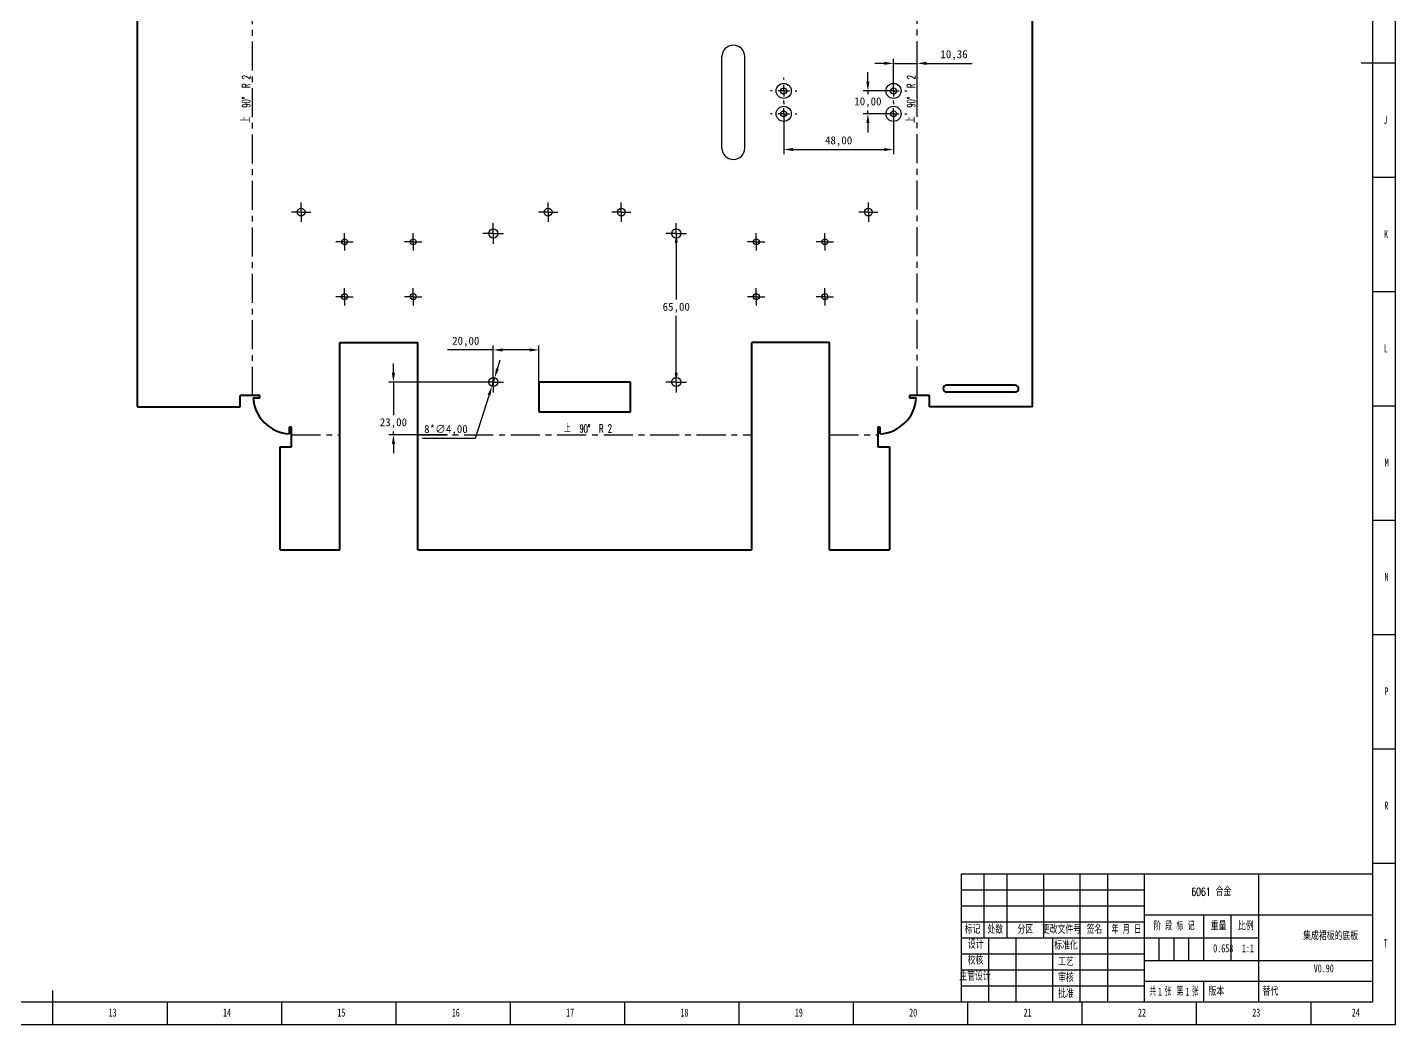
# Model space of a CAD drawing. Header units: millimetres. Extents: x 0 to 1189, y 0 to 841.
# Drawn here: x 591 to 1189, y 0 to 436 of the extents above; entities that cross this region are included whole.
import ezdxf

# ---------------------------------------------------------------- set-up
doc = ezdxf.new("R2010")
doc.units = ezdxf.units.MM
doc.header["$PDSIZE"] = -1
doc.linetypes.add('CENTERX2', pattern=[20.32, 12.7, -2.54, 2.54, -2.54])
for name, color, linetype in [('10', 7, 'Continuous'), ('5', 7, 'Continuous'), ('9', 7, 'Continuous'), ('SLD-0', 7, 'Continuous')]:
    doc.layers.add(name, color=color, linetype=linetype)
doc.styles.add('SLDTEXTSTYLE0', font='TXT', dxfattribs={"width": 0.7, "bigfont": 'bigfont'})
doc.styles.add('SLDTEXTSTYLE1', font='TXT', dxfattribs={"width": 0.6, "bigfont": 'bigfont'})
doc.styles.add('SLDTEXTSTYLE2', font='TXT', dxfattribs={"width": 0.614286, "bigfont": 'bigfont'})
doc.styles.add('SLDTEXTSTYLE3', font='TXT', dxfattribs={"width": 0.62, "bigfont": 'bigfont'})
doc.styles.add('SLDTEXTSTYLE5', font='TXT', dxfattribs={"width": 0.7})
doc.styles.add('SLDTEXTSTYLE6', font='TXT', dxfattribs={"width": 0.609091, "bigfont": 'bigfont'})
doc.dimstyles.new('ISO-25', dxfattribs={"dimtxt": 2.5, "dimasz": 2.5, "dimexe": 1.25, "dimexo": 0.625, "dimtad": 1, "dimtxsty": 'Standard', "dimcen": 2.5, "dimadec": 0, "dimazin": 0, "dimtfac": 1, "dimtmove": 0, "dimatfit": 3, "dimfxl": 1, "dimarcsym": 0})

# ---------------------------------------------------------------- blocks, each defined once
blk = doc.blocks.new('SW_CENTERMARKSYMBOL_45')
at = {"layer": '10', "color": 0}
for p, q in [((-2.5, 0), (-4.2, 0)), ((0, 0), (-2.5, 0)), ((0, 2.5), (0, 4.2)), ((0, 0), (0, 2.5)), ((0, 0), (0, -2.5)), ((0, 0), (2.5, 0)), ((2.5, 0), (4.2, 0)), ((0, -2.5), (0, -4.2))]:
    blk.add_line(p, q, dxfattribs=at)
blk = doc.blocks.new('SW_CENTERMARKSYMBOL_49')
at = {"layer": '10', "color": 0}
for p, q in [((-2.5, 0), (-4.2, 0)), ((0, 0), (-2.5, 0)), ((0, 2.5), (0, 4.2)), ((0, 0), (0, 2.5)), ((0, 0), (0, -2.5)), ((0, 0), (2.5, 0)), ((2.5, 0), (4.2, 0)), ((0, -2.5), (0, -4.2))]:
    blk.add_line(p, q, dxfattribs=at)
blk = doc.blocks.new('SW_CENTERMARKSYMBOL_50')
at = {"layer": '10', "color": 0}
for p, q in [((-2.5, 0), (-4.2, 0)), ((0, 0), (-2.5, 0)), ((0, 2.5), (0, 4.2)), ((0, 0), (0, 2.5)), ((0, 0), (0, -2.5)), ((0, 0), (2.5, 0)), ((2.5, 0), (4.2, 0)), ((0, -2.5), (0, -4.2))]:
    blk.add_line(p, q, dxfattribs=at)
blk = doc.blocks.new('SW_CENTERMARKSYMBOL_51')
at = {"layer": '10', "color": 0}
for p, q in [((-2.5, 0), (-4.2, 0)), ((0, 0), (-2.5, 0)), ((0, 2.5), (0, 4.2)), ((0, 0), (0, 2.5)), ((0, 0), (0, -2.5)), ((0, 0), (2.5, 0)), ((2.5, 0), (4.2, 0)), ((0, -2.5), (0, -4.2))]:
    blk.add_line(p, q, dxfattribs=at)
blk = doc.blocks.new('SW_CENTERMARKSYMBOL_52')
at = {"layer": '10', "color": 0}
for p, q in [((-5, 0), (-5.8, 0)), ((0, 0), (-2.5, 0)), ((0, 5), (0, 5.8)), ((0, 0), (0, 2.5)), ((0, 0), (0, -2.5)), ((0, 0), (2.5, 0)), ((5, 0), (5.8, 0)), ((0, -5), (0, -5.8))]:
    blk.add_line(p, q, dxfattribs=at)
blk = doc.blocks.new('SW_CENTERMARKSYMBOL_53')
at = {"layer": '10', "color": 0}
for p, q in [((-5, 0), (-5.8, 0)), ((0, 0), (-2.5, 0)), ((0, 5), (0, 5.8)), ((0, 0), (0, 2.5)), ((0, 0), (0, -2.5)), ((0, 0), (2.5, 0)), ((5, 0), (5.8, 0)), ((0, -5), (0, -5.8))]:
    blk.add_line(p, q, dxfattribs=at)
blk = doc.blocks.new('SW_CENTERMARKSYMBOL_54')
at = {"layer": '10', "color": 0}
for p, q in [((-5, 0), (-5.8, 0)), ((0, 0), (-2.5, 0)), ((0, 5), (0, 5.8)), ((0, 0), (0, 2.5)), ((0, 0), (0, -2.5)), ((0, 0), (2.5, 0)), ((5, 0), (5.8, 0)), ((0, -5), (0, -5.8))]:
    blk.add_line(p, q, dxfattribs=at)
blk = doc.blocks.new('SW_CENTERMARKSYMBOL_55')
at = {"layer": '10', "color": 0}
for p, q in [((-5, 0), (-5.8, 0)), ((0, 0), (-2.5, 0)), ((0, 5), (0, 5.8)), ((0, 0), (0, 2.5)), ((0, 0), (0, -2.5)), ((0, 0), (2.5, 0)), ((5, 0), (5.8, 0)), ((0, -5), (0, -5.8))]:
    blk.add_line(p, q, dxfattribs=at)
blk = doc.blocks.new('SW_CENTERMARKSYMBOL_61')
at = {"layer": '10', "color": 0}
for p, q in [((-2.5, 0), (-4.5, 0)), ((0, 0), (-2.5, 0)), ((0, 2.5), (0, 4.5)), ((0, 0), (0, 2.5)), ((0, 0), (0, -2.5)), ((0, 0), (2.5, 0)), ((2.5, 0), (4.5, 0)), ((0, -2.5), (0, -4.5))]:
    blk.add_line(p, q, dxfattribs=at)
blk = doc.blocks.new('SW_CENTERMARKSYMBOL_62')
at = {"layer": '10', "color": 0}
for p, q in [((-2.5, 0), (-4.5, 0)), ((0, 0), (-2.5, 0)), ((0, 2.5), (0, 4.5)), ((0, 0), (0, 2.5)), ((0, 0), (0, -2.5)), ((0, 0), (2.5, 0)), ((2.5, 0), (4.5, 0)), ((0, -2.5), (0, -4.5))]:
    blk.add_line(p, q, dxfattribs=at)
blk = doc.blocks.new('SW_CENTERMARKSYMBOL_63')
at = {"layer": '10', "color": 0}
for p, q in [((-2.5, 0), (-4.5, 0)), ((0, 0), (-2.5, 0)), ((0, 2.5), (0, 4.5)), ((0, 0), (0, 2.5)), ((0, 0), (0, -2.5)), ((0, 0), (2.5, 0)), ((2.5, 0), (4.5, 0)), ((0, -2.5), (0, -4.5))]:
    blk.add_line(p, q, dxfattribs=at)
blk = doc.blocks.new('SW_CENTERMARKSYMBOL_67')
at = {"layer": '10', "color": 0}
for p, q in [((-2.5, 0), (-4.5, 0)), ((0, 0), (-2.5, 0)), ((0, 2.5), (0, 4.5)), ((0, 0), (0, 2.5)), ((0, 0), (0, -2.5)), ((0, 0), (2.5, 0)), ((2.5, 0), (4.5, 0)), ((0, -2.5), (0, -4.5))]:
    blk.add_line(p, q, dxfattribs=at)
blk = doc.blocks.new('SW_CENTERMARKSYMBOL_72')
at = {"layer": '10', "color": 0}
for p, q in [((-2.5, 0), (-3.8, 0)), ((0, 0), (-2.5, 0)), ((0, 2.5), (0, 3.8)), ((0, 0), (0, 2.5)), ((0, 0), (0, -2.5)), ((0, 0), (2.5, 0)), ((2.5, 0), (3.8, 0)), ((0, -2.5), (0, -3.8))]:
    blk.add_line(p, q, dxfattribs=at)
blk = doc.blocks.new('SW_CENTERMARKSYMBOL_73')
at = {"layer": '10', "color": 0}
for p, q in [((-2.5, 0), (-3.8, 0)), ((0, 0), (-2.5, 0)), ((0, 2.5), (0, 3.8)), ((0, 0), (0, 2.5)), ((0, 0), (0, -2.5)), ((0, 0), (2.5, 0)), ((2.5, 0), (3.8, 0)), ((0, -2.5), (0, -3.8))]:
    blk.add_line(p, q, dxfattribs=at)
blk = doc.blocks.new('SW_CENTERMARKSYMBOL_74')
at = {"layer": '10', "color": 0}
for p, q in [((-2.5, 0), (-3.8, 0)), ((0, 0), (-2.5, 0)), ((0, 2.5), (0, 3.8)), ((0, 0), (0, 2.5)), ((0, 0), (0, -2.5)), ((0, 0), (2.5, 0)), ((2.5, 0), (3.8, 0)), ((0, -2.5), (0, -3.8))]:
    blk.add_line(p, q, dxfattribs=at)
blk = doc.blocks.new('SW_CENTERMARKSYMBOL_75')
at = {"layer": '10', "color": 0}
for p, q in [((-2.5, 0), (-3.8, 0)), ((0, 0), (-2.5, 0)), ((0, 2.5), (0, 3.8)), ((0, 0), (0, 2.5)), ((0, 0), (0, -2.5)), ((0, 0), (2.5, 0)), ((2.5, 0), (3.8, 0)), ((0, -2.5), (0, -3.8))]:
    blk.add_line(p, q, dxfattribs=at)
blk = doc.blocks.new('SW_CENTERMARKSYMBOL_76')
at = {"layer": '10', "color": 0}
for p, q in [((-2.5, 0), (-3.8, 0)), ((0, 0), (-2.5, 0)), ((0, 2.5), (0, 3.8)), ((0, 0), (0, 2.5)), ((0, 0), (0, -2.5)), ((0, 0), (2.5, 0)), ((2.5, 0), (3.8, 0)), ((0, -2.5), (0, -3.8))]:
    blk.add_line(p, q, dxfattribs=at)
blk = doc.blocks.new('SW_CENTERMARKSYMBOL_77')
at = {"layer": '10', "color": 0}
for p, q in [((-2.5, 0), (-3.8, 0)), ((0, 0), (-2.5, 0)), ((0, 2.5), (0, 3.8)), ((0, 0), (0, 2.5)), ((0, 0), (0, -2.5)), ((0, 0), (2.5, 0)), ((2.5, 0), (3.8, 0)), ((0, -2.5), (0, -3.8))]:
    blk.add_line(p, q, dxfattribs=at)
blk = doc.blocks.new('SW_CENTERMARKSYMBOL_78')
at = {"layer": '10', "color": 0}
for p, q in [((-2.5, 0), (-3.8, 0)), ((0, 0), (-2.5, 0)), ((0, 2.5), (0, 3.8)), ((0, 0), (0, 2.5)), ((0, 0), (0, -2.5)), ((0, 0), (2.5, 0)), ((2.5, 0), (3.8, 0)), ((0, -2.5), (0, -3.8))]:
    blk.add_line(p, q, dxfattribs=at)
blk = doc.blocks.new('SW_CENTERMARKSYMBOL_79')
at = {"layer": '10', "color": 0}
for p, q in [((-2.5, 0), (-3.8, 0)), ((0, 0), (-2.5, 0)), ((0, 2.5), (0, 3.8)), ((0, 0), (0, 2.5)), ((0, 0), (0, -2.5)), ((0, 0), (2.5, 0)), ((2.5, 0), (3.8, 0)), ((0, -2.5), (0, -3.8))]:
    blk.add_line(p, q, dxfattribs=at)
blk = doc.blocks.new('SW_CENTERMARKSYMBOL_89')
at = {"layer": '10', "color": 0}
for p, q in [((-2.5, 0), (-4.2, 0)), ((0, 0), (-2.5, 0)), ((0, 2.5), (0, 4.2)), ((0, 0), (0, 2.5)), ((0, 0), (0, -2.5)), ((0, 0), (2.5, 0)), ((2.5, 0), (4.2, 0)), ((0, -2.5), (0, -4.2))]:
    blk.add_line(p, q, dxfattribs=at)
blk = doc.blocks.new('SW_CENTERMARKSYMBOL_93')
at = {"layer": '10', "color": 0}
for p, q in [((-2.5, 0), (-4.2, 0)), ((0, 0), (-2.5, 0)), ((0, 2.5), (0, 4.2)), ((0, 0), (0, 2.5)), ((0, 0), (0, -2.5)), ((0, 0), (2.5, 0)), ((2.5, 0), (4.2, 0)), ((0, -2.5), (0, -4.2))]:
    blk.add_line(p, q, dxfattribs=at)
blk = doc.blocks.new('SW_CENTERMARKSYMBOL_94')
at = {"layer": '10', "color": 0}
for p, q in [((-2.5, 0), (-4.2, 0)), ((0, 0), (-2.5, 0)), ((0, 2.5), (0, 4.2)), ((0, 0), (0, 2.5)), ((0, 0), (0, -2.5)), ((0, 0), (2.5, 0)), ((2.5, 0), (4.2, 0)), ((0, -2.5), (0, -4.2))]:
    blk.add_line(p, q, dxfattribs=at)
blk = doc.blocks.new('SW_CENTERMARKSYMBOL_95')
at = {"layer": '10', "color": 0}
for p, q in [((-2.5, 0), (-4.2, 0)), ((0, 0), (-2.5, 0)), ((0, 2.5), (0, 4.2)), ((0, 0), (0, 2.5)), ((0, 0), (0, -2.5)), ((0, 0), (2.5, 0)), ((2.5, 0), (4.2, 0)), ((0, -2.5), (0, -4.2))]:
    blk.add_line(p, q, dxfattribs=at)
blk = doc.blocks.new('SW_CENTERMARKSYMBOL_96')
at = {"layer": '10', "color": 0}
for p, q in [((-5, 0), (-5.8, 0)), ((0, 0), (-2.5, 0)), ((0, 5), (0, 5.8)), ((0, 0), (0, 2.5)), ((0, 0), (0, -2.5)), ((0, 0), (2.5, 0)), ((5, 0), (5.8, 0)), ((0, -5), (0, -5.8))]:
    blk.add_line(p, q, dxfattribs=at)
blk = doc.blocks.new('SW_CENTERMARKSYMBOL_97')
at = {"layer": '10', "color": 0}
for p, q in [((-5, 0), (-5.8, 0)), ((0, 0), (-2.5, 0)), ((0, 5), (0, 5.8)), ((0, 0), (0, 2.5)), ((0, 0), (0, -2.5)), ((0, 0), (2.5, 0)), ((5, 0), (5.8, 0)), ((0, -5), (0, -5.8))]:
    blk.add_line(p, q, dxfattribs=at)
blk = doc.blocks.new('SW_CENTERMARKSYMBOL_98')
at = {"layer": '10', "color": 0}
for p, q in [((-5, 0), (-5.8, 0)), ((0, 0), (-2.5, 0)), ((0, 5), (0, 5.8)), ((0, 0), (0, 2.5)), ((0, 0), (0, -2.5)), ((0, 0), (2.5, 0)), ((5, 0), (5.8, 0)), ((0, -5), (0, -5.8))]:
    blk.add_line(p, q, dxfattribs=at)
blk = doc.blocks.new('SW_CENTERMARKSYMBOL_99')
at = {"layer": '10', "color": 0}
for p, q in [((-5, 0), (-5.8, 0)), ((0, 0), (-2.5, 0)), ((0, 5), (0, 5.8)), ((0, 0), (0, 2.5)), ((0, 0), (0, -2.5)), ((0, 0), (2.5, 0)), ((5, 0), (5.8, 0)), ((0, -5), (0, -5.8))]:
    blk.add_line(p, q, dxfattribs=at)
blk = doc.blocks.new('SW_CENTERMARKSYMBOL_105')
at = {"layer": '10', "color": 0}
for p, q in [((-2.5, 0), (-4.5, 0)), ((0, 0), (-2.5, 0)), ((0, 2.5), (0, 4.5)), ((0, 0), (0, 2.5)), ((0, 0), (0, -2.5)), ((0, 0), (2.5, 0)), ((2.5, 0), (4.5, 0)), ((0, -2.5), (0, -4.5))]:
    blk.add_line(p, q, dxfattribs=at)
blk = doc.blocks.new('SW_CENTERMARKSYMBOL_106')
at = {"layer": '10', "color": 0}
for p, q in [((-2.5, 0), (-4.5, 0)), ((0, 0), (-2.5, 0)), ((0, 2.5), (0, 4.5)), ((0, 0), (0, 2.5)), ((0, 0), (0, -2.5)), ((0, 0), (2.5, 0)), ((2.5, 0), (4.5, 0)), ((0, -2.5), (0, -4.5))]:
    blk.add_line(p, q, dxfattribs=at)
blk = doc.blocks.new('SW_CENTERMARKSYMBOL_107')
at = {"layer": '10', "color": 0}
for p, q in [((-2.5, 0), (-4.5, 0)), ((0, 0), (-2.5, 0)), ((0, 2.5), (0, 4.5)), ((0, 0), (0, 2.5)), ((0, 0), (0, -2.5)), ((0, 0), (2.5, 0)), ((2.5, 0), (4.5, 0)), ((0, -2.5), (0, -4.5))]:
    blk.add_line(p, q, dxfattribs=at)
blk = doc.blocks.new('SW_CENTERMARKSYMBOL_111')
at = {"layer": '10', "color": 0}
for p, q in [((-2.5, 0), (-4.5, 0)), ((0, 0), (-2.5, 0)), ((0, 2.5), (0, 4.5)), ((0, 0), (0, 2.5)), ((0, 0), (0, -2.5)), ((0, 0), (2.5, 0)), ((2.5, 0), (4.5, 0)), ((0, -2.5), (0, -4.5))]:
    blk.add_line(p, q, dxfattribs=at)
blk = doc.blocks.new('SW_CENTERMARKSYMBOL_116')
at = {"layer": '10', "color": 0}
for p, q in [((-2.5, 0), (-3.8, 0)), ((0, 0), (-2.5, 0)), ((0, 2.5), (0, 3.8)), ((0, 0), (0, 2.5)), ((0, 0), (0, -2.5)), ((0, 0), (2.5, 0)), ((2.5, 0), (3.8, 0)), ((0, -2.5), (0, -3.8))]:
    blk.add_line(p, q, dxfattribs=at)
blk = doc.blocks.new('SW_CENTERMARKSYMBOL_117')
at = {"layer": '10', "color": 0}
for p, q in [((-2.5, 0), (-3.8, 0)), ((0, 0), (-2.5, 0)), ((0, 2.5), (0, 3.8)), ((0, 0), (0, 2.5)), ((0, 0), (0, -2.5)), ((0, 0), (2.5, 0)), ((2.5, 0), (3.8, 0)), ((0, -2.5), (0, -3.8))]:
    blk.add_line(p, q, dxfattribs=at)
blk = doc.blocks.new('SW_CENTERMARKSYMBOL_118')
at = {"layer": '10', "color": 0}
for p, q in [((-2.5, 0), (-3.8, 0)), ((0, 0), (-2.5, 0)), ((0, 2.5), (0, 3.8)), ((0, 0), (0, 2.5)), ((0, 0), (0, -2.5)), ((0, 0), (2.5, 0)), ((2.5, 0), (3.8, 0)), ((0, -2.5), (0, -3.8))]:
    blk.add_line(p, q, dxfattribs=at)
blk = doc.blocks.new('SW_CENTERMARKSYMBOL_119')
at = {"layer": '10', "color": 0}
for p, q in [((-2.5, 0), (-3.8, 0)), ((0, 0), (-2.5, 0)), ((0, 2.5), (0, 3.8)), ((0, 0), (0, 2.5)), ((0, 0), (0, -2.5)), ((0, 0), (2.5, 0)), ((2.5, 0), (3.8, 0)), ((0, -2.5), (0, -3.8))]:
    blk.add_line(p, q, dxfattribs=at)
blk = doc.blocks.new('SW_CENTERMARKSYMBOL_120')
at = {"layer": '10', "color": 0}
for p, q in [((-2.5, 0), (-3.8, 0)), ((0, 0), (-2.5, 0)), ((0, 2.5), (0, 3.8)), ((0, 0), (0, 2.5)), ((0, 0), (0, -2.5)), ((0, 0), (2.5, 0)), ((2.5, 0), (3.8, 0)), ((0, -2.5), (0, -3.8))]:
    blk.add_line(p, q, dxfattribs=at)
blk = doc.blocks.new('SW_CENTERMARKSYMBOL_121')
at = {"layer": '10', "color": 0}
for p, q in [((-2.5, 0), (-3.8, 0)), ((0, 0), (-2.5, 0)), ((0, 2.5), (0, 3.8)), ((0, 0), (0, 2.5)), ((0, 0), (0, -2.5)), ((0, 0), (2.5, 0)), ((2.5, 0), (3.8, 0)), ((0, -2.5), (0, -3.8))]:
    blk.add_line(p, q, dxfattribs=at)
blk = doc.blocks.new('SW_CENTERMARKSYMBOL_122')
at = {"layer": '10', "color": 0}
for p, q in [((-2.5, 0), (-3.8, 0)), ((0, 0), (-2.5, 0)), ((0, 2.5), (0, 3.8)), ((0, 0), (0, 2.5)), ((0, 0), (0, -2.5)), ((0, 0), (2.5, 0)), ((2.5, 0), (3.8, 0)), ((0, -2.5), (0, -3.8))]:
    blk.add_line(p, q, dxfattribs=at)
blk = doc.blocks.new('SW_CENTERMARKSYMBOL_123')
at = {"layer": '10', "color": 0}
for p, q in [((-2.5, 0), (-3.8, 0)), ((0, 0), (-2.5, 0)), ((0, 2.5), (0, 3.8)), ((0, 0), (0, 2.5)), ((0, 0), (0, -2.5)), ((0, 0), (2.5, 0)), ((2.5, 0), (3.8, 0)), ((0, -2.5), (0, -3.8))]:
    blk.add_line(p, q, dxfattribs=at)
blk = doc.blocks.new('*D153')
at = {"color": 0, "lineweight": -2, "transparency": 16777216}
for p, q in [((796.31, 286.85), (797.55, 290.74)), ((795.08, 282.96), (793.87, 279.15)), ((786.69, 256.52), (792.64, 275.26)), ((763.59, 256.52), (786.69, 256.52))]:
    blk.add_line(p, q, dxfattribs=at)
at = {"color": 0, "transparency": 16777216}
for points in [[(795.67, 287.06), (796.96, 286.65), (795.08, 282.96)], [(791.99, 275.47), (793.29, 275.06), (793.87, 279.15)]]:
    blk.add_solid(points, dxfattribs=at)
at = {"layer": 'Defpoints', "color": 0, "transparency": 16777216}
for p in [(795.08, 282.96), (793.87, 279.15)]:
    blk.add_point(p, dxfattribs=at)
at = {"color": 0, "transparency": 16777216, "insert": (773.8, 260.09), "char_height": 3.5, "attachment_point": 5}
blk.add_mtext('8*∅4,00', dxfattribs=at)
blk = doc.blocks.new('*D154')
at = {"color": 0, "lineweight": -2, "transparency": 16777216}
for p, q in [((750.84, 285.14), (750.84, 289.22)), ((794.48, 281.06), (748.84, 281.06)), ((750.84, 281.06), (750.84, 266.62)), ((774.48, 258.06), (748.84, 258.06)), ((750.84, 258.06), (750.84, 259.49)), ((750.84, 253.98), (750.84, 249.9))]:
    blk.add_line(p, q, dxfattribs=at)
at = {"color": 0, "transparency": 16777216}
for points in [[(750.16, 285.14), (751.52, 285.14), (750.84, 281.06)], [(750.16, 253.98), (751.52, 253.98), (750.84, 258.06)]]:
    blk.add_solid(points, dxfattribs=at)
at = {"layer": 'Defpoints', "color": 0, "transparency": 16777216}
for p in [(794.48, 281.06), (750.84, 258.06), (774.48, 258.06)]:
    blk.add_point(p, dxfattribs=at)
at = {"color": 0, "transparency": 16777216, "insert": (750.84, 263.06), "char_height": 3.5, "attachment_point": 5}
blk.add_mtext('23,00', dxfattribs=at)
blk = doc.blocks.new('*D155')
at = {"color": 0, "lineweight": -2, "transparency": 16777216}
for p, q in [((794.48, 295.11), (774.51, 295.11)), ((794.48, 281.06), (794.48, 297.11)), ((810.4, 295.11), (798.56, 295.11)), ((814.48, 281.06), (814.48, 297.11))]:
    blk.add_line(p, q, dxfattribs=at)
at = {"color": 0, "transparency": 16777216}
for points in [[(798.56, 295.79), (798.56, 294.43), (794.48, 295.11)], [(810.4, 295.79), (810.4, 294.43), (814.48, 295.11)]]:
    blk.add_solid(points, dxfattribs=at)
at = {"layer": 'Defpoints', "color": 0, "transparency": 16777216}
for p in [(814.48, 295.11), (794.48, 281.06), (814.48, 281.06)]:
    blk.add_point(p, dxfattribs=at)
at = {"color": 0, "transparency": 16777216, "insert": (782.46, 298.68), "char_height": 3.5, "attachment_point": 5}
blk.add_mtext('20,00', dxfattribs=at)
blk = doc.blocks.new('*D164')
at = {"color": 0, "lineweight": -2, "transparency": 16777216}
for p, q in [((958.27, 412.49), (958.27, 416.57)), ((969.48, 408.41), (956.27, 408.41)), ((958.27, 408.41), (958.27, 406.98)), ((969.48, 398.41), (956.27, 398.41)), ((958.27, 398.41), (958.27, 399.85)), ((958.27, 394.33), (958.27, 390.25))]:
    blk.add_line(p, q, dxfattribs=at)
at = {"color": 0, "transparency": 16777216}
for points in [[(957.59, 412.49), (958.95, 412.49), (958.27, 408.41)], [(957.59, 394.33), (958.95, 394.33), (958.27, 398.41)]]:
    blk.add_solid(points, dxfattribs=at)
at = {"layer": 'Defpoints', "color": 0, "transparency": 16777216}
for p in [(969.48, 408.41), (958.27, 398.41), (969.48, 398.41)]:
    blk.add_point(p, dxfattribs=at)
at = {"color": 0, "transparency": 16777216, "insert": (958.27, 403.41), "char_height": 3.5, "attachment_point": 5}
blk.add_mtext('10,00', dxfattribs=at)
blk = doc.blocks.new('*D165')
at = {"color": 0, "lineweight": -2, "transparency": 16777216}
for p, q in [((965.4, 420.47), (961.32, 420.47)), ((969.48, 408.41), (969.48, 422.47)), ((969.48, 420.47), (979.83, 420.47)), ((979.83, 408.41), (979.83, 422.47)), ((983.91, 420.47), (1003.87, 420.47))]:
    blk.add_line(p, q, dxfattribs=at)
at = {"color": 0, "transparency": 16777216}
for points in [[(965.4, 421.15), (965.4, 419.79), (969.48, 420.47)], [(983.91, 421.15), (983.91, 419.79), (979.83, 420.47)]]:
    blk.add_solid(points, dxfattribs=at)
at = {"layer": 'Defpoints', "color": 0, "transparency": 16777216}
for p in [(979.83, 420.47), (969.48, 408.41), (979.83, 408.41)]:
    blk.add_point(p, dxfattribs=at)
at = {"color": 0, "transparency": 16777216, "insert": (995.93, 424.04), "char_height": 3.5, "attachment_point": 5}
blk.add_mtext('10,36', dxfattribs=at)
blk = doc.blocks.new('*D166')
at = {"color": 0, "lineweight": -2, "transparency": 16777216}
for p, q in [((921.48, 398.41), (921.48, 380.79)), ((969.48, 398.41), (969.48, 380.79)), ((925.56, 382.79), (965.4, 382.79))]:
    blk.add_line(p, q, dxfattribs=at)
at = {"color": 0, "transparency": 16777216}
for points in [[(925.56, 383.47), (925.56, 382.11), (921.48, 382.79)], [(965.4, 383.47), (965.4, 382.11), (969.48, 382.79)]]:
    blk.add_solid(points, dxfattribs=at)
at = {"layer": 'Defpoints', "color": 0, "transparency": 16777216}
for p in [(921.48, 398.41), (969.48, 398.41), (969.48, 382.79)]:
    blk.add_point(p, dxfattribs=at)
at = {"color": 0, "transparency": 16777216, "insert": (945.48, 386.36), "char_height": 3.5, "attachment_point": 5}
blk.add_mtext('48,00', dxfattribs=at)
blk = doc.blocks.new('*D169')
at = {"color": 0, "lineweight": -2, "transparency": 16777216}
for p, q in [((310.76, 569.82), (308.74, 569.82)), ((310.74, 569.82), (310.74, 573.9)), ((310.74, 573.9), (324.52, 573.9)), ((310.74, 558.9), (310.74, 565.74)), ((310.76, 554.82), (308.74, 554.82)), ((435.76, 485.47), (435.76, 487.47)), ((439.84, 485.47), (461.68, 485.47)), ((465.76, 485.47), (465.76, 487.47)), ((874.48, 346.06), (876.48, 346.06)), ((874.48, 341.98), (874.48, 317.12)), ((874.48, 285.14), (874.48, 309.99)), ((874.48, 281.06), (876.48, 281.06))]:
    blk.add_line(p, q, dxfattribs=at)
at = {"color": 0, "transparency": 16777216}
for points in [[(310.06, 565.74), (311.42, 565.74), (310.74, 569.82)], [(310.06, 558.9), (311.42, 558.9), (310.74, 554.82)], [(439.84, 486.15), (439.84, 484.79), (435.76, 485.47)], [(461.68, 486.15), (461.68, 484.79), (465.76, 485.47)], [(873.8, 341.98), (875.16, 341.98), (874.48, 346.06)], [(873.8, 285.14), (875.16, 285.14), (874.48, 281.06)]]:
    blk.add_solid(points, dxfattribs=at)
at = {"layer": 'Defpoints', "color": 0, "transparency": 16777216}
for p in [(310.74, 569.82), (310.76, 569.82), (310.76, 554.82), (435.76, 485.47), (465.76, 485.47), (465.76, 485.47), (874.48, 346.06), (874.48, 346.06), (874.48, 281.06)]:
    blk.add_point(p, dxfattribs=at)
at = {"color": 0, "transparency": 16777216, "char_height": 3.5, "attachment_point": 5}
for s, insert in [('15,00', (318.39, 577.47)), ('30,00', (450.76, 489.03)), ('65,00', (874.48, 313.56))]:
    blk.add_mtext(s, dxfattribs=dict(at, insert=insert))

msp = doc.modelspace()

# ---------------------------------------------------------------- linework, layer by layer
at = {"color": 7, "linetype": 'Continuous', "lineweight": 40}
for p, q in [((638.763, 536.613), (638.763, 270.213)), ((1030.188, 270.213), (1030.188, 536.613)), ((727.476, 298.413), (761.476, 298.413)), ((727.476, 207.701), (727.476, 298.413)), ((761.476, 207.701), (761.476, 298.413)), ((941.476, 298.413), (907.476, 298.413)), ((907.476, 207.701), (907.476, 298.413)), ((941.476, 207.701), (941.476, 298.413)), ((692.476, 275.213), (683.763, 275.213)), ((683.763, 270.213), (683.763, 275.213)), ((692.476, 274.213), (692.476, 275.213)), ((854.476, 281.057), (814.476, 281.057)), ((814.476, 281.057), (814.476, 268.057)), ((854.476, 268.057), (854.476, 281.057)), ((985.188, 275.213), (976.476, 275.213)), ((976.476, 275.213), (976.476, 274.213)), ((985.188, 270.213), (985.188, 275.213)), ((1022.688, 279.713), (992.688, 279.713)), ((1022.688, 276.713), (992.688, 276.713)), ((638.763, 270.213), (683.763, 270.213)), ((689.506, 274.213), (692.476, 274.213)), ((976.476, 274.213), (979.446, 274.213)), ((1030.188, 270.213), (985.188, 270.213)), ((814.476, 268.057), (854.476, 268.057)), ((706.276, 261.413), (705.276, 261.413)), ((705.276, 261.413), (705.276, 258.443)), ((706.276, 252.701), (706.276, 261.413)), ((963.676, 261.413), (962.676, 261.413)), ((962.676, 261.413), (962.676, 252.701)), ((963.676, 258.443), (963.676, 261.413)), ((701.276, 207.701), (701.276, 252.701)), ((701.276, 252.701), (706.276, 252.701)), ((962.676, 252.701), (967.676, 252.701)), ((967.676, 252.701), (967.676, 207.701)), ((701.276, 207.701), (727.476, 207.701)), ((761.476, 207.701), (907.476, 207.701)), ((941.476, 207.701), (967.676, 207.701))]:
    msp.add_line(p, q, dxfattribs=at)
at = {"color": 7, "linetype": 'CENTERX2'}
for p, q in [((689.12, 531.613), (689.12, 275.213)), ((979.832, 275.213), (979.832, 531.613)), ((706.276, 258.057), (727.476, 258.057)), ((761.476, 258.057), (907.476, 258.057)), ((941.476, 258.057), (962.676, 258.057))]:
    msp.add_line(p, q, dxfattribs=at)
at = {"color": 7, "linetype": 'Continuous', "lineweight": 25}
for p, q in [((894.476, 383.413), (894.476, 423.413)), ((904.476, 383.413), (904.476, 423.413))]:
    msp.add_line(p, q, dxfattribs=at)
for centre, radius in [((921.476, 408.413), 3.3), ((921.476, 408.413), 1.3), ((969.476, 408.413), 3.3), ((969.476, 408.413), 1.3), ((921.476, 398.413), 3.3), ((969.476, 398.413), 3.3), ((921.476, 398.413), 1.3), ((969.476, 398.413), 1.3), ((710.476, 355.413), 1.7), ((818.476, 355.413), 1.7), ((850.476, 355.413), 1.7), ((958.476, 355.413), 1.7), ((794.476, 346.057), 2), ((874.476, 346.057), 2), ((729.476, 342.413), 1.3), ((759.476, 342.413), 1.3), ((909.476, 342.413), 1.3), ((939.476, 342.413), 1.3), ((729.476, 318.413), 1.3), ((759.476, 318.413), 1.3), ((909.476, 318.413), 1.3), ((939.476, 318.413), 1.3), ((794.476, 281.057), 2), ((874.476, 281.057), 2)]:
    msp.add_circle(centre, radius, dxfattribs=at)
for centre, start, end in [((899.476, 423.413), 0, 180), ((899.476, 383.413), 180, 0)]:
    msp.add_arc(centre, 5, start, end, dxfattribs=at)
at = {"color": 7, "linetype": 'Continuous', "lineweight": 40}
for centre, radius, start, end in [((992.688, 278.213), 1.5, 90, 270), ((1022.688, 278.213), 1.5, 270, 90), ((706.276, 275.213), 16.8, 183.41248, 266.58752), ((962.676, 275.213), 16.8, 273.41248, 356.58752)]:
    msp.add_arc(centre, radius, start, end, dxfattribs=at)
at = {"layer": '5', "color": 7}
for p, q in [((1189, 0), (1189, 841)), ((999, 59), (1079, 59)), ((999, 52), (1079, 52)), ((1085.5, 38), (1085.5, 28)), ((1092, 38), (1092, 28)), ((1098.5, 38), (1098.5, 28)), ((0, 0), (1189, 0))]:
    msp.add_line(p, q, dxfattribs=at)
at = {"layer": '5', "color": 7, "lineweight": 25}
for p, q in [((1179, 10), (1179, 831.05)), ((999, 66), (1179, 66)), ((999, 66), (999, 10)), ((1009, 66), (1009, 38)), ((1019, 66), (1019, 38)), ((1035, 66), (1035, 38)), ((1051, 66), (1051, 10)), ((1063, 66), (1063, 10)), ((1079, 66), (1079, 10)), ((1129, 66), (1129, 38)), ((1079, 48), (1179, 48)), ((1105, 48), (1105, 28)), ((1117, 48), (1117, 28)), ((999, 45), (1079, 45)), ((999, 38), (1129, 38)), ((1011, 38), (1011, 10)), ((1023, 38), (1023, 10)), ((1039, 38), (1039, 10)), ((1129, 38), (1129, 10)), ((999, 31), (1079, 31)), ((999, 24), (1079, 24)), ((1079, 28), (1179, 28)), ((1079.006, 18.982), (1179, 18.982)), ((999, 17), (1079, 17)), ((0, 10), (1179, 10))]:
    msp.add_line(p, q, dxfattribs=at)
at = {"layer": '5', "lineweight": 25}
for p, q in [((1189, 420.5), (1174, 420.5)), ((1105, 18.982), (1105, 10)), ((602, 0), (602, 15))]:
    msp.add_line(p, q, dxfattribs=at)
at = {"layer": '5'}
for p, q in [((1189, 370.5), (1179, 370.5)), ((1189, 320.5), (1179, 320.5)), ((1189, 270.5), (1179, 270.5)), ((1189, 220.5), (1179, 220.5)), ((1189, 170.5), (1179, 170.5)), ((1189, 120.5), (1179, 120.5)), ((1189, 70.5), (1179, 70.5)), ((652, 0), (652, 10)), ((702, 0), (702, 10)), ((752, 0), (752, 10)), ((802, 0), (802, 10)), ((852, 0), (852, 10)), ((902, 0), (902, 10)), ((952, 0), (952, 10)), ((1002, 0), (1002, 10)), ((1052, 0), (1052, 10)), ((1102, 0), (1102, 10)), ((1152, 0), (1152, 10))]:
    msp.add_line(p, q, dxfattribs=at)

# ---------------------------------------------------------------- block references
at = {"layer": '10'}
for name, p in [('SW_CENTERMARKSYMBOL_52', (921.476, 408.413)), ('SW_CENTERMARKSYMBOL_96', (921.476, 408.413)), ('SW_CENTERMARKSYMBOL_54', (969.476, 408.413)), ('SW_CENTERMARKSYMBOL_98', (969.476, 408.413)), ('SW_CENTERMARKSYMBOL_53', (921.476, 398.413)), ('SW_CENTERMARKSYMBOL_97', (921.476, 398.413)), ('SW_CENTERMARKSYMBOL_55', (969.476, 398.413)), ('SW_CENTERMARKSYMBOL_99', (969.476, 398.413)), ('SW_CENTERMARKSYMBOL_51', (710.476, 355.413)), ('SW_CENTERMARKSYMBOL_95', (710.476, 355.413)), ('SW_CENTERMARKSYMBOL_50', (818.476, 355.413)), ('SW_CENTERMARKSYMBOL_94', (818.476, 355.413)), ('SW_CENTERMARKSYMBOL_49', (850.476, 355.413)), ('SW_CENTERMARKSYMBOL_93', (850.476, 355.413)), ('SW_CENTERMARKSYMBOL_45', (958.476, 355.413)), ('SW_CENTERMARKSYMBOL_89', (958.476, 355.413)), ('SW_CENTERMARKSYMBOL_63', (794.476, 346.057)), ('SW_CENTERMARKSYMBOL_107', (794.476, 346.057)), ('SW_CENTERMARKSYMBOL_67', (874.476, 346.057)), ('SW_CENTERMARKSYMBOL_111', (874.476, 346.057)), ('SW_CENTERMARKSYMBOL_74', (729.476, 342.413)), ('SW_CENTERMARKSYMBOL_118', (729.476, 342.413)), ('SW_CENTERMARKSYMBOL_75', (759.476, 342.413)), ('SW_CENTERMARKSYMBOL_119', (759.476, 342.413)), ('SW_CENTERMARKSYMBOL_79', (909.476, 342.413)), ('SW_CENTERMARKSYMBOL_123', (909.476, 342.413)), ('SW_CENTERMARKSYMBOL_78', (939.476, 342.413)), ('SW_CENTERMARKSYMBOL_122', (939.476, 342.413)), ('SW_CENTERMARKSYMBOL_73', (729.476, 318.413)), ('SW_CENTERMARKSYMBOL_117', (729.476, 318.413)), ('SW_CENTERMARKSYMBOL_72', (759.476, 318.413)), ('SW_CENTERMARKSYMBOL_116', (759.476, 318.413)), ('SW_CENTERMARKSYMBOL_76', (909.476, 318.413)), ('SW_CENTERMARKSYMBOL_120', (909.476, 318.413)), ('SW_CENTERMARKSYMBOL_77', (939.476, 318.413)), ('SW_CENTERMARKSYMBOL_121', (939.476, 318.413)), ('SW_CENTERMARKSYMBOL_62', (794.476, 281.057)), ('SW_CENTERMARKSYMBOL_106', (794.476, 281.057)), ('SW_CENTERMARKSYMBOL_61', (874.476, 281.057)), ('SW_CENTERMARKSYMBOL_105', (874.476, 281.057))]:
    msp.add_blockref(name, p, dxfattribs=at)

# ---------------------------------------------------------------- texts
at = {"color": 7, "linetype": 'Continuous', "lineweight": 0, "char_height": 3.5, "attachment_point": 2, "rotation": 90, "style": 'SLDTEXTSTYLE6'}
for insert in [(684.682, 404.835), (975.395, 404.835)]:
    msp.add_mtext('上  90°  R 2', dxfattribs=dict(at, insert=insert))
at = {"color": 7, "linetype": 'Continuous', "lineweight": 0, "insert": (835.898, 262.494), "char_height": 3.5, "attachment_point": 2, "style": 'SLDTEXTSTYLE6'}
msp.add_mtext('上  90°  R 2', dxfattribs=at)
at = {"layer": '10', "char_height": 3.5}
for s, insert, attachment_point, style in [('J', (1184.515, 397.532), 2, 'SLDTEXTSTYLE5'), ('K', (1184.82, 347.532), 2, 'SLDTEXTSTYLE5'), ('L', (1184.681, 297.532), 2, 'SLDTEXTSTYLE5'), ('M', (1185.097, 247.532), 2, 'SLDTEXTSTYLE5'), ('N', (1185.049, 197.532), 2, 'SLDTEXTSTYLE5'), ('P', (1184.944, 147.532), 2, 'SLDTEXTSTYLE5'), ('R', (1184.93, 97.532), 2, 'SLDTEXTSTYLE5'), ('6061 合金', (1108.425, 59.858), 2, 'SLDTEXTSTYLE0'), ('集成裙板的底板', (1160.562, 40.511), 2, 'SLDTEXTSTYLE0'), ('T', (1184.656, 37.282), 2, 'SLDTEXTSTYLE5'), ('校核', (1005.275, 29.857), 2, 'SLDTEXTSTYLE0'), ('0.658', (1113.649, 35.158), 2, 'SLDTEXTSTYLE5'), ('V0.90', (1157.569, 26.366), 2, 'SLDTEXTSTYLE5'), ('主管设计', (1005.125, 22.83), 2, 'SLDTEXTSTYLE0'), ('1', (1085.11, 16.188), 1, 'SLDTEXTSTYLE5'), ('1', (1097.135, 16.188), 1, 'SLDTEXTSTYLE5'), ('13', (628.089, 7.032), 2, 'SLDTEXTSTYLE5'), ('14', (678.089, 7.032), 2, 'SLDTEXTSTYLE5'), ('15', (728.089, 7.032), 2, 'SLDTEXTSTYLE5'), ('16', (778.091, 7.032), 2, 'SLDTEXTSTYLE5'), ('17', (828.091, 7.032), 2, 'SLDTEXTSTYLE5'), ('18', (878.091, 7.032), 2, 'SLDTEXTSTYLE5'), ('19', (928.091, 7.032), 2, 'SLDTEXTSTYLE5'), ('20', (978.089, 7.032), 2, 'SLDTEXTSTYLE5'), ('21', (1028.089, 7.032), 2, 'SLDTEXTSTYLE5'), ('22', (1078.089, 7.032), 2, 'SLDTEXTSTYLE5'), ('23', (1128.089, 7.032), 2, 'SLDTEXTSTYLE5'), ('24', (1171.589, 7.032), 2, 'SLDTEXTSTYLE5')]:
    msp.add_mtext(s, dxfattribs=dict(at, insert=insert, attachment_point=attachment_point, style=style))
at = {"layer": '10', "color": 7, "insert": (1110.626, 16.188), "char_height": 3.5, "attachment_point": 2, "style": 'SLDTEXTSTYLE0'}
msp.add_mtext('版本', dxfattribs=at)
at = {"layer": '9', "color": 7, "char_height": 3.5, "attachment_point": 2}
for s, insert, style in [('标记', (1004.026, 43.306), 'SLDTEXTSTYLE0'), ('处数', (1013.952, 43.306), 'SLDTEXTSTYLE0'), ('分区', (1027.089, 43.306), 'SLDTEXTSTYLE0'), ('更改文件号', (1042.936, 43.306), 'SLDTEXTSTYLE0'), ('签名', (1057.318, 43.306), 'SLDTEXTSTYLE0'), ('年 月 日', (1071.282, 43.306), 'SLDTEXTSTYLE3'), ('阶 段 标 记', (1092.213, 44.81), 'SLDTEXTSTYLE2'), ('重量', (1111.575, 44.81), 'SLDTEXTSTYLE0'), ('比例', (1123.46, 44.81), 'SLDTEXTSTYLE0'), ('设计', (1005.426, 36.767), 'SLDTEXTSTYLE0'), ('标准化', (1044.857, 36.358), 'SLDTEXTSTYLE0'), ('工艺', (1044.857, 29.23), 'SLDTEXTSTYLE0'), ('审核', (1044.857, 22.249), 'SLDTEXTSTYLE0'), ('批准', (1044.857, 15.216), 'SLDTEXTSTYLE0'), ('共  张', (1086.164, 16.188), 'SLDTEXTSTYLE1'), ('第  张', (1098.055, 16.188), 'SLDTEXTSTYLE1')]:
    msp.add_mtext(s, dxfattribs=dict(at, insert=insert, style=style))
at = {"layer": 'SLD-0', "char_height": 3.5}
for s, insert, attachment_point, style in [('1:1', (1124.437, 35.158), 2, 'SLDTEXTSTYLE5'), ('替代', (1130.851, 16.188), 1, 'SLDTEXTSTYLE0')]:
    msp.add_mtext(s, dxfattribs=dict(at, insert=insert, attachment_point=attachment_point, style=style))

# ---------------------------------------------------------------- dimensions: what is measured, and where the dimension line sits
at = {"color": 1}
for base, p1, p2, picture, middle in [((465.759, 485.467), (435.759, 485.467), (465.759, 485.467), '*D169', (450.759, 489.033)), ((979.832, 420.474), (969.476, 408.413), (979.832, 408.413), '*D165', (995.933, 424.04)), ((969.476, 382.793), (921.476, 398.413), (969.476, 398.413), '*D166', (945.476, 386.359))]:
    dim = msp.add_linear_dim(base=base, p1=p1, p2=p2, dimstyle='ISO-25', override={"dimtxt": 3.5, "dimasz": 4.08, "dimexe": 2, "dimexo": 0, "dimgap": 1.524, "dimtih": 1, "dimtoh": 1, "dimzin": 0, "dimadec": 2, "dimtzin": 0}, dxfattribs=at)
    dim.commit()
    dim.dimension.update_dxf_attribs({"geometry": picture, "text_midpoint": middle})
for base, p1, p2, picture, middle in [((874.476, 346.057), (874.476, 281.057), (874.476, 346.057), '*D169', (874.476, 313.557)), ((310.742, 569.824), (310.759, 554.824), (310.759, 569.824), '*D169', (318.391, 577.469)), ((958.267, 398.413), (969.476, 408.413), (969.476, 398.413), '*D164', (958.267, 403.413))]:
    dim = msp.add_linear_dim(base=base, p1=p1, p2=p2, angle=90, dimstyle='ISO-25', override={"dimtxt": 3.5, "dimasz": 4.08, "dimexe": 2, "dimexo": 0, "dimgap": 1.524, "dimtih": 1, "dimtoh": 1, "dimzin": 0, "dimadec": 2, "dimtzin": 0}, dxfattribs=at)
    dim.commit()
    dim.dimension.update_dxf_attribs({"geometry": picture, "text_midpoint": middle})
dim = msp.add_linear_dim(base=(814.476, 295.115), p1=(794.476, 281.057), p2=(814.476, 281.057), dimstyle='ISO-25', override={"dimtxt": 3.5, "dimasz": 4.08, "dimexe": 2, "dimexo": 0, "dimgap": 1.524, "dimtih": 1, "dimtoh": 1, "dimzin": 0, "dimadec": 2, "dimtzin": 0}, dxfattribs=at)
dim.commit()
dim.dimension.update_dxf_attribs({"geometry": '*D155', "text_midpoint": (782.455, 295.115), "dimtype": 160})
dim = msp.add_linear_dim(base=(750.841, 258.057), p1=(794.476, 281.057), p2=(774.476, 258.057), angle=90, dimstyle='ISO-25', override={"dimtxt": 3.5, "dimasz": 4.08, "dimexe": 2, "dimexo": 0, "dimgap": 1.524, "dimtih": 1, "dimtoh": 1, "dimzin": 0, "dimadec": 2, "dimtzin": 0}, dxfattribs=at)
dim.commit()
dim.dimension.update_dxf_attribs({"geometry": '*D154', "text_midpoint": (750.841, 263.057), "dimtype": 160})
dim = msp.add_diameter_dim_2p(p1=(795.08, 282.964), p2=(793.871, 279.151), text='8*<>', dimstyle='ISO-25', override={"dimtxt": 3.5, "dimasz": 4.08, "dimexe": 2, "dimexo": 0, "dimgap": 1.524, "dimtih": 1, "dimtoh": 1, "dimzin": 0, "dimadec": 2, "dimtzin": 0}, dxfattribs=at)
dim.commit()
dim.dimension.update_dxf_attribs({"geometry": '*D153', "text_midpoint": (773.795, 256.524), "dimtype": 163})

doc.saveas('drawing.dxf')
